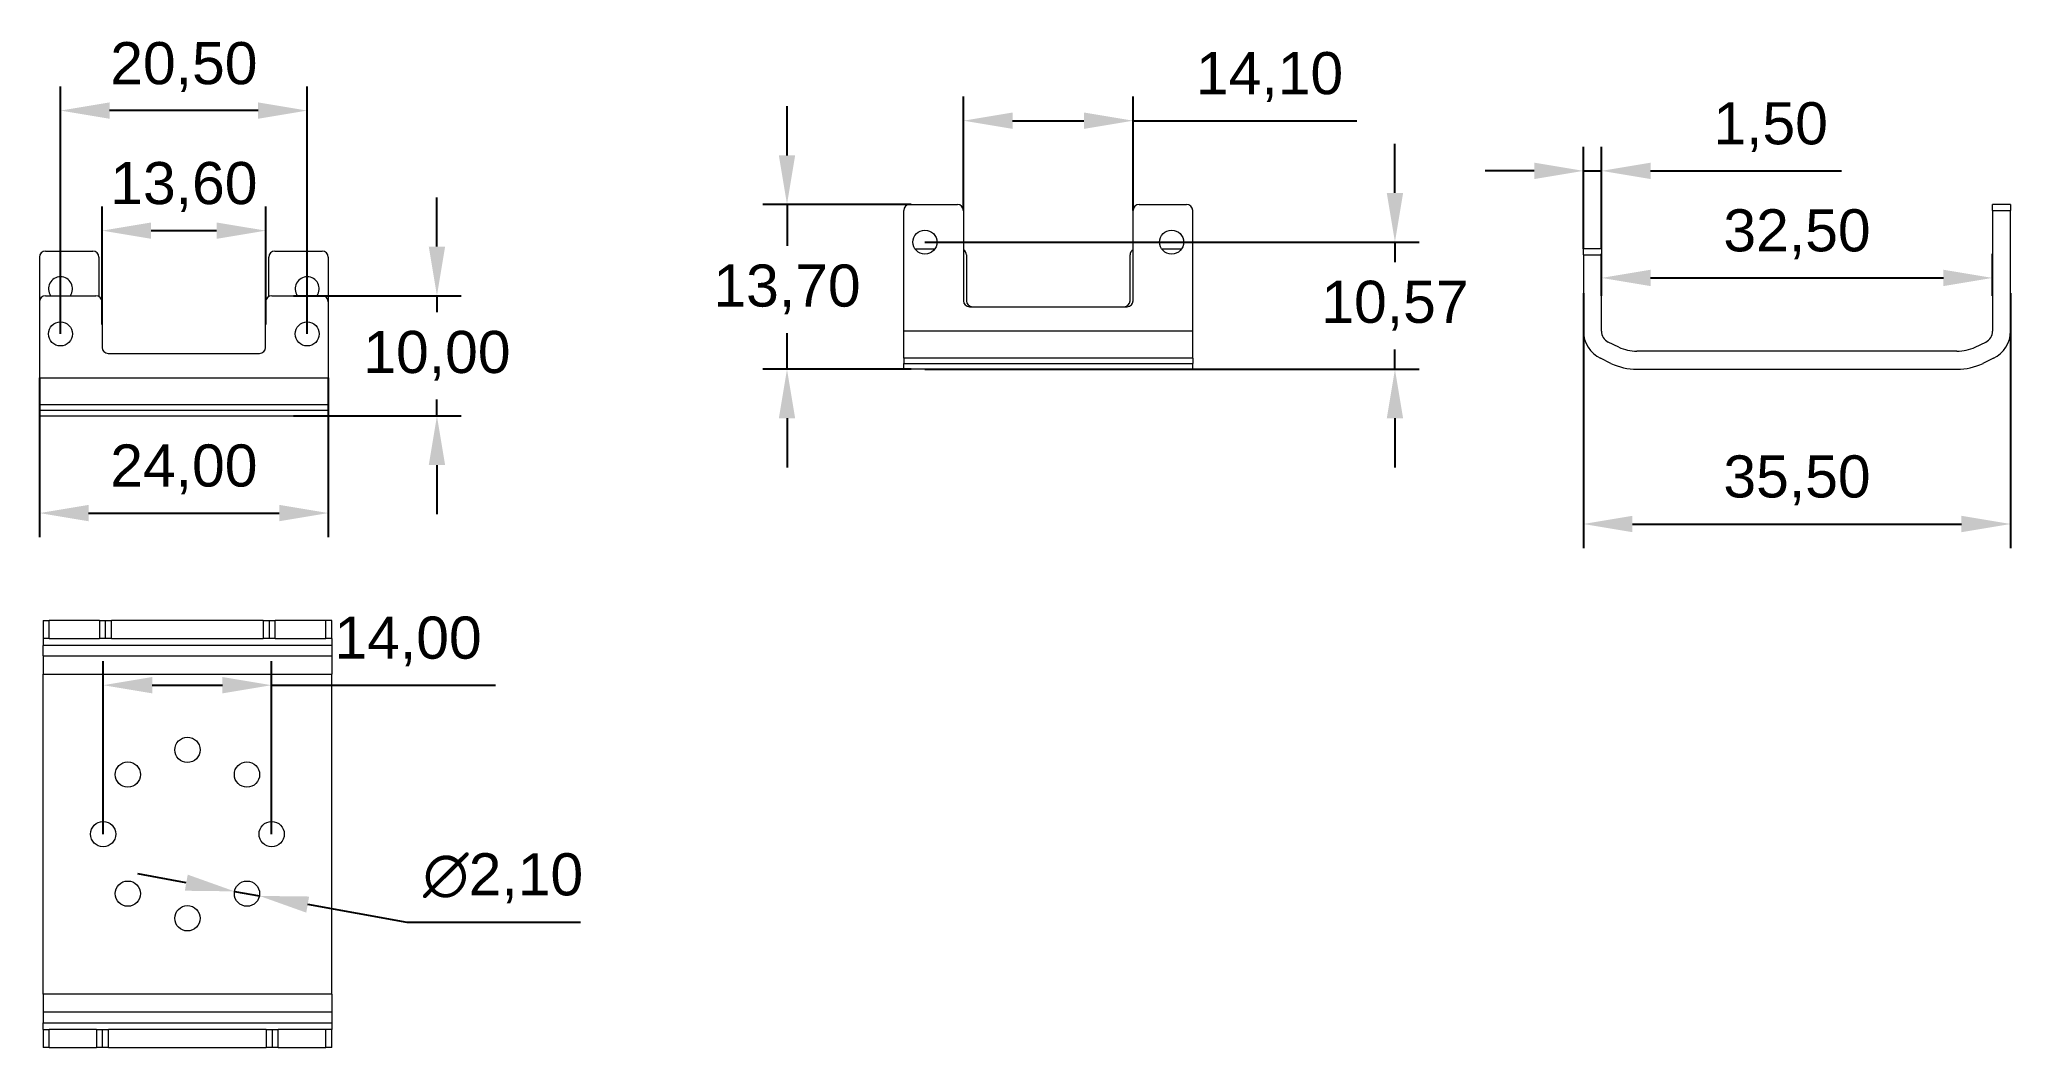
# Model space of a CAD drawing. Header units: millimetres. Extents: x 25 to 189, y 13 to 97.
import ezdxf

# ---------------------------------------------------------------- set-up
doc = ezdxf.new("R2010")
doc.units = ezdxf.units.MM
doc.layers.add('标注层', color=4, linetype='Continuous', lineweight=15)
doc.styles.get("Standard").update_dxf_attribs({"font": 'arial.ttf'})
doc.dimstyles.new('ISO-25', dxfattribs={"dimtxt": 2.5, "dimasz": 2.5, "dimexe": 1.25, "dimexo": 0.625, "dimtad": 1, "dimtxsty": 'Standard', "dimcen": 2.5, "dimadec": 0, "dimazin": 0, "dimtfac": 1, "dimtmove": 0, "dimatfit": 3, "dimfxl": 0, "dimarcsym": 0})

# ---------------------------------------------------------------- blocks, each defined once
blk = doc.blocks.new('*D21')
at = {"layer": 'Defpoints', "color": 0, "transparency": 16777216}
for p in [(25.28, 69.03), (49.28, 69.03), (49.28, 57.79)]:
    blk.add_point(p, dxfattribs=at)
at = {"layer": '标注层', "color": 0, "lineweight": -2, "transparency": 16777216}
for p, q in [((25.28, 69.03), (25.28, 55.79)), ((49.28, 69.03), (49.28, 55.79)), ((29.36, 57.79), (45.2, 57.79))]:
    blk.add_line(p, q, dxfattribs=at)
at = {"layer": '标注层', "color": 0, "transparency": 16777216}
for points in [[(29.36, 58.47), (29.36, 57.11), (25.28, 57.79)], [(45.2, 58.47), (45.2, 57.11), (49.28, 57.79)]]:
    blk.add_solid(points, dxfattribs=at)
at = {"layer": '标注层', "color": 0, "transparency": 16777216, "insert": (37.28, 61.42), "char_height": 3.5, "attachment_point": 5}
blk.add_mtext('24,00', dxfattribs=at)
blk = doc.blocks.new('*D22')
at = {"layer": 'Defpoints', "color": 0, "transparency": 16777216}
for p in [(27.03, 91.25), (27.03, 72.68), (47.53, 72.68)]:
    blk.add_point(p, dxfattribs=at)
at = {"layer": '标注层', "color": 0, "lineweight": -2, "transparency": 16777216}
for p, q in [((27.03, 72.68), (27.03, 93.25)), ((47.53, 72.68), (47.53, 93.25)), ((43.45, 91.25), (31.11, 91.25))]:
    blk.add_line(p, q, dxfattribs=at)
at = {"layer": '标注层', "color": 0, "transparency": 16777216}
for points in [[(31.11, 91.93), (31.11, 90.57), (27.03, 91.25)], [(43.45, 91.93), (43.45, 90.57), (47.53, 91.25)]]:
    blk.add_solid(points, dxfattribs=at)
at = {"layer": '标注层', "color": 0, "transparency": 16777216, "insert": (37.28, 94.87), "char_height": 3.5, "attachment_point": 5}
blk.add_mtext('20,50', dxfattribs=at)
blk = doc.blocks.new('*D23')
at = {"layer": 'Defpoints', "color": 0, "transparency": 16777216}
for p in [(98.86, 80.32), (98.86, 69.75), (137.92, 69.75)]:
    blk.add_point(p, dxfattribs=at)
at = {"layer": '标注层', "color": 0, "lineweight": -2, "transparency": 16777216}
for p, q in [((137.92, 84.4), (137.92, 88.48)), ((98.86, 80.32), (139.92, 80.32)), ((137.92, 80.32), (137.92, 78.66)), ((137.92, 69.75), (137.92, 71.4)), ((98.86, 69.75), (139.92, 69.75)), ((137.92, 65.67), (137.92, 61.59))]:
    blk.add_line(p, q, dxfattribs=at)
at = {"layer": '标注层', "color": 0, "transparency": 16777216}
for points in [[(137.24, 84.4), (138.6, 84.4), (137.92, 80.32)], [(137.24, 65.67), (138.6, 65.67), (137.92, 69.75)]]:
    blk.add_solid(points, dxfattribs=at)
at = {"layer": '标注层', "color": 0, "transparency": 16777216, "insert": (137.92, 75.03), "char_height": 3.5, "attachment_point": 5}
blk.add_mtext('10,57', dxfattribs=at)
blk = doc.blocks.new('*D24')
at = {"layer": 'Defpoints', "color": 0, "transparency": 16777216}
for p in [(116.16, 90.41), (102.06, 82.95), (116.16, 82.95)]:
    blk.add_point(p, dxfattribs=at)
at = {"layer": '标注层', "color": 0, "lineweight": -2, "transparency": 16777216}
for p, q in [((102.06, 82.95), (102.06, 92.41)), ((116.16, 82.95), (116.16, 92.41)), ((106.14, 90.41), (112.08, 90.41)), ((116.16, 90.41), (134.76, 90.41))]:
    blk.add_line(p, q, dxfattribs=at)
at = {"layer": '标注层', "color": 0, "transparency": 16777216}
for points in [[(106.14, 91.09), (106.14, 89.73), (102.06, 90.41)], [(112.08, 91.09), (112.08, 89.73), (116.16, 90.41)]]:
    blk.add_solid(points, dxfattribs=at)
at = {"layer": '标注层', "color": 0, "transparency": 16777216, "insert": (127.5, 94.04), "char_height": 3.5, "attachment_point": 5}
blk.add_mtext('14,10', dxfattribs=at)
blk = doc.blocks.new('*D25')
at = {"layer": 'Defpoints', "color": 0, "transparency": 16777216}
for p in [(44.08, 81.27), (30.48, 73.46), (44.08, 73.46)]:
    blk.add_point(p, dxfattribs=at)
at = {"layer": '标注层', "color": 0, "lineweight": -2, "transparency": 16777216}
for p, q in [((30.48, 73.46), (30.48, 83.27)), ((44.08, 73.46), (44.08, 83.27)), ((34.56, 81.27), (40, 81.27))]:
    blk.add_line(p, q, dxfattribs=at)
at = {"layer": '标注层', "color": 0, "transparency": 16777216}
for points in [[(34.56, 81.95), (34.56, 80.59), (30.48, 81.27)], [(40, 81.95), (40, 80.59), (44.08, 81.27)]]:
    blk.add_solid(points, dxfattribs=at)
at = {"layer": '标注层', "color": 0, "transparency": 16777216, "insert": (37.28, 84.9), "char_height": 3.5, "attachment_point": 5}
blk.add_mtext('13,60', dxfattribs=at)
blk = doc.blocks.new('*D14')
at = {"layer": 'Defpoints', "color": 0, "transparency": 16777216}
for p in [(44.57, 43.48), (30.57, 31.1), (44.57, 31.1)]:
    blk.add_point(p, dxfattribs=at)
at = {"layer": '标注层', "color": 0, "lineweight": -2, "transparency": 16777216}
for p, q in [((30.57, 31.1), (30.57, 45.48)), ((44.57, 31.1), (44.57, 45.48)), ((34.65, 43.48), (40.49, 43.48)), ((44.57, 43.48), (63.17, 43.48))]:
    blk.add_line(p, q, dxfattribs=at)
at = {"layer": '标注层', "color": 0, "transparency": 16777216}
for points in [[(34.65, 44.16), (34.65, 42.8), (30.57, 43.48)], [(40.49, 44.16), (40.49, 42.8), (44.57, 43.48)]]:
    blk.add_solid(points, dxfattribs=at)
at = {"layer": '标注层', "color": 0, "transparency": 16777216, "insert": (55.91, 47.11), "char_height": 3.5, "attachment_point": 5}
blk.add_mtext('14,00', dxfattribs=at)
blk = doc.blocks.new('*D15')
at = {"layer": 'Defpoints', "color": 0, "transparency": 16777216}
for p in [(41.49, 26.34), (43.56, 25.96)]:
    blk.add_point(p, dxfattribs=at)
at = {"layer": '标注层', "color": 0, "lineweight": -2, "transparency": 16777216}
for p, q in [((37.48, 27.06), (33.46, 27.79)), ((41.49, 26.34), (43.56, 25.96)), ((55.84, 23.75), (47.57, 25.24)), ((70.25, 23.75), (55.84, 23.75))]:
    blk.add_line(p, q, dxfattribs=at)
at = {"layer": '标注层', "color": 0, "transparency": 16777216}
for points in [[(37.6, 27.73), (37.36, 26.39), (41.49, 26.34)], [(47.69, 25.91), (47.45, 24.57), (43.56, 25.96)]]:
    blk.add_solid(points, dxfattribs=at)
at = {"layer": '标注层', "color": 0, "transparency": 16777216, "insert": (63.81, 27.43), "char_height": 3.5, "attachment_point": 5}
blk.add_mtext('∅2,10', dxfattribs=at)
blk = doc.blocks.new('*D16')
at = {"layer": 'Defpoints', "color": 0, "transparency": 16777216}
for p in [(153.58, 76.08), (189.08, 76.08), (189.08, 56.88)]:
    blk.add_point(p, dxfattribs=at)
at = {"layer": '标注层', "color": 0, "lineweight": -2, "transparency": 16777216}
for p, q in [((153.58, 76.08), (153.58, 54.88)), ((189.08, 76.08), (189.08, 54.88)), ((157.66, 56.88), (185, 56.88))]:
    blk.add_line(p, q, dxfattribs=at)
at = {"layer": '标注层', "color": 0, "transparency": 16777216}
for points in [[(157.66, 57.56), (157.66, 56.2), (153.58, 56.88)], [(185, 57.56), (185, 56.2), (189.08, 56.88)]]:
    blk.add_solid(points, dxfattribs=at)
at = {"layer": '标注层', "color": 0, "transparency": 16777216, "insert": (171.33, 60.51), "char_height": 3.5, "attachment_point": 5}
blk.add_mtext('35,50', dxfattribs=at)
blk = doc.blocks.new('*D17')
at = {"layer": 'Defpoints', "color": 0, "transparency": 16777216}
for p in [(187.58, 77.34), (155.08, 75.85), (187.58, 75.85)]:
    blk.add_point(p, dxfattribs=at)
at = {"layer": '标注层', "color": 0, "lineweight": -2, "transparency": 16777216}
for p, q in [((155.08, 75.85), (155.08, 79.34)), ((187.58, 75.85), (187.58, 79.34)), ((159.16, 77.34), (183.5, 77.34))]:
    blk.add_line(p, q, dxfattribs=at)
at = {"layer": '标注层', "color": 0, "transparency": 16777216}
for points in [[(159.16, 78.02), (159.16, 76.66), (155.08, 77.34)], [(183.5, 78.02), (183.5, 76.66), (187.58, 77.34)]]:
    blk.add_solid(points, dxfattribs=at)
at = {"layer": '标注层', "color": 0, "transparency": 16777216, "insert": (171.33, 80.97), "char_height": 3.5, "attachment_point": 5}
blk.add_mtext('32,50', dxfattribs=at)
blk = doc.blocks.new('*D18')
at = {"layer": 'Defpoints', "color": 0, "transparency": 16777216}
for p in [(155.08, 86.24), (153.58, 79.75), (155.08, 79.75)]:
    blk.add_point(p, dxfattribs=at)
at = {"layer": '标注层', "color": 0, "lineweight": -2, "transparency": 16777216}
for p, q in [((153.58, 79.75), (153.58, 88.24)), ((155.08, 79.75), (155.08, 88.24)), ((149.5, 86.24), (145.42, 86.24)), ((153.58, 86.24), (155.08, 86.24)), ((159.16, 86.24), (175.04, 86.24))]:
    blk.add_line(p, q, dxfattribs=at)
at = {"layer": '标注层', "color": 0, "transparency": 16777216}
for points in [[(149.5, 86.92), (149.5, 85.56), (153.58, 86.24)], [(159.16, 86.92), (159.16, 85.56), (155.08, 86.24)]]:
    blk.add_solid(points, dxfattribs=at)
at = {"layer": '标注层', "color": 0, "transparency": 16777216, "insert": (169.14, 89.87), "char_height": 3.5, "attachment_point": 5}
blk.add_mtext('1,50', dxfattribs=at)
blk = doc.blocks.new('*D19')
at = {"layer": 'Defpoints', "color": 0, "transparency": 16777216}
for p in [(97.72, 83.45), (87.4, 69.75), (97.72, 69.75)]:
    blk.add_point(p, dxfattribs=at)
at = {"layer": '标注层', "color": 0, "lineweight": -2, "transparency": 16777216}
for p, q in [((87.4, 87.53), (87.4, 91.61)), ((97.72, 83.45), (85.4, 83.45)), ((87.4, 83.45), (87.4, 80.01)), ((87.4, 69.75), (87.4, 72.75)), ((97.72, 69.75), (85.4, 69.75)), ((87.4, 65.67), (87.4, 61.59))]:
    blk.add_line(p, q, dxfattribs=at)
at = {"layer": '标注层', "color": 0, "transparency": 16777216}
for points in [[(86.72, 87.53), (88.08, 87.53), (87.4, 83.45)], [(86.72, 65.67), (88.08, 65.67), (87.4, 69.75)]]:
    blk.add_solid(points, dxfattribs=at)
at = {"layer": '标注层', "color": 0, "transparency": 16777216, "insert": (87.4, 76.38), "char_height": 3.5, "attachment_point": 5}
blk.add_mtext('13,70', dxfattribs=at)
blk = doc.blocks.new('*D20')
at = {"layer": 'Defpoints', "color": 0, "transparency": 16777216}
for p in [(46.38, 75.86), (46.38, 65.86), (58.31, 65.86)]:
    blk.add_point(p, dxfattribs=at)
at = {"layer": '标注层', "color": 0, "lineweight": -2, "transparency": 16777216}
for p, q in [((58.31, 79.94), (58.31, 84.02)), ((46.38, 75.86), (60.31, 75.86)), ((58.31, 75.86), (58.31, 74.49)), ((58.31, 65.86), (58.31, 67.24)), ((46.38, 65.86), (60.31, 65.86)), ((58.31, 61.78), (58.31, 57.7))]:
    blk.add_line(p, q, dxfattribs=at)
at = {"layer": '标注层', "color": 0, "transparency": 16777216}
for points in [[(57.63, 79.94), (58.99, 79.94), (58.31, 75.86)], [(57.63, 61.78), (58.99, 61.78), (58.31, 65.86)]]:
    blk.add_solid(points, dxfattribs=at)
at = {"layer": '标注层', "color": 0, "transparency": 16777216, "insert": (58.31, 70.86), "char_height": 3.5, "attachment_point": 5}
blk.add_mtext('10,00', dxfattribs=at)

msp = doc.modelspace()

# ---------------------------------------------------------------- linework, layer by layer
at = {"color": 7, "linetype": 'Continuous', "lineweight": 15}
for p, q in [((97.111, 72.911), (97.111, 82.946)), ((97.611, 83.446), (101.561, 83.446)), ((102.061, 82.946), (102.061, 75.446)), ((116.161, 75.446), (116.161, 82.946)), ((116.661, 83.446), (120.611, 83.446)), ((121.111, 72.911), (121.111, 82.946)), ((189.079, 83.446), (187.579, 83.446)), ((187.579, 82.946), (187.579, 83.446)), ((187.579, 82.946), (187.579, 72.911)), ((187.579, 82.946), (189.079, 82.946)), ((189.079, 83.446), (189.079, 82.946)), ((189.079, 72.911), (189.079, 82.946)), ((25.277, 79.064), (25.277, 75.364)), ((25.777, 79.564), (29.727, 79.564)), ((30.227, 79.064), (30.227, 75.797)), ((44.327, 75.797), (44.327, 79.064)), ((44.827, 79.564), (48.777, 79.564)), ((49.277, 79.064), (49.277, 75.364)), ((98.039, 79.746), (99.682, 79.746)), ((102.311, 79.246), (102.311, 75.446)), ((115.911, 75.446), (115.911, 79.246)), ((118.539, 79.746), (120.182, 79.746)), ((155.079, 79.746), (153.579, 79.746)), ((153.579, 79.246), (153.579, 79.746)), ((153.579, 79.246), (153.579, 72.911)), ((153.579, 79.246), (155.079, 79.246)), ((155.079, 79.746), (155.079, 79.246)), ((155.079, 72.911), (155.079, 79.246)), ((25.277, 75.364), (25.277, 69.03)), ((25.777, 75.864), (29.977, 75.864)), ((30.477, 75.364), (30.477, 71.564)), ((44.077, 71.564), (44.077, 75.364)), ((44.577, 75.864), (48.777, 75.864)), ((49.277, 75.364), (49.277, 69.03)), ((102.561, 74.946), (115.661, 74.946)), ((121.111, 72.911), (97.111, 72.911)), ((97.111, 70.658), (97.111, 72.911)), ((121.111, 70.658), (121.111, 72.911)), ((30.977, 71.064), (43.577, 71.064)), ((121.111, 70.658), (97.111, 70.658)), ((97.111, 70.658), (97.111, 70.238)), ((121.111, 70.658), (121.111, 70.238)), ((155.87, 70.238), (154.997, 70.658)), ((156.52, 71.591), (155.646, 72.01)), ((184.624, 71.246), (158.034, 71.246)), ((186.138, 71.591), (187.012, 72.01)), ((187.661, 70.658), (186.787, 70.238)), ((25.277, 69.03), (49.277, 69.03)), ((25.277, 69.03), (25.277, 66.776)), ((49.277, 69.03), (49.277, 66.776)), ((97.111, 70.238), (121.111, 70.238)), ((97.111, 69.746), (97.111, 70.238)), ((121.111, 69.746), (97.111, 69.746)), ((121.111, 69.746), (121.111, 70.238)), ((158.034, 69.746), (184.624, 69.746)), ((49.277, 66.776), (25.277, 66.776)), ((25.277, 66.357), (25.277, 66.776)), ((25.277, 66.357), (49.277, 66.357)), ((25.277, 66.357), (25.277, 65.864)), ((25.277, 65.864), (49.277, 65.864)), ((49.277, 66.357), (49.277, 66.776)), ((49.277, 66.357), (49.277, 65.864)), ((25.575, 48.85), (26.075, 48.85)), ((25.575, 48.85), (25.575, 47.35)), ((26.075, 47.35), (26.075, 48.85)), ((30.275, 48.85), (26.075, 48.85)), ((30.275, 48.85), (30.275, 47.35)), ((30.275, 48.85), (30.775, 48.85)), ((30.775, 47.35), (30.775, 48.85)), ((30.775, 48.85), (31.275, 48.85)), ((31.275, 47.35), (31.275, 48.85)), ((43.875, 48.85), (31.275, 48.85)), ((43.875, 48.85), (43.875, 47.35)), ((43.875, 48.85), (44.375, 48.85)), ((44.375, 48.85), (44.375, 47.35)), ((44.375, 48.85), (44.875, 48.85)), ((44.875, 47.35), (44.875, 48.85)), ((49.075, 48.85), (44.875, 48.85)), ((49.075, 47.35), (49.075, 48.85)), ((49.575, 48.85), (49.075, 48.85)), ((49.575, 47.35), (49.575, 48.85)), ((26.075, 47.35), (25.575, 47.35)), ((25.575, 47.35), (25.575, 46.783)), ((49.575, 46.783), (25.575, 46.783)), ((25.575, 45.91), (25.575, 46.783)), ((25.575, 45.91), (49.575, 45.91)), ((25.575, 45.91), (25.575, 44.395)), ((26.075, 47.35), (30.275, 47.35)), ((30.775, 47.35), (30.275, 47.35)), ((31.275, 47.35), (30.775, 47.35)), ((31.275, 47.35), (43.875, 47.35)), ((44.375, 47.35), (43.875, 47.35)), ((44.875, 47.35), (44.375, 47.35)), ((44.875, 47.35), (49.075, 47.35)), ((49.575, 47.35), (49.075, 47.35)), ((49.575, 47.35), (49.575, 46.783)), ((49.575, 46.783), (49.575, 45.91)), ((49.575, 45.91), (49.575, 44.395)), ((25.575, 44.395), (49.575, 44.395)), ((25.575, 17.805), (25.575, 44.395)), ((49.575, 17.805), (49.575, 44.395)), ((49.575, 17.805), (25.575, 17.805)), ((25.575, 17.805), (25.575, 16.291)), ((49.575, 17.805), (49.575, 16.291)), ((49.575, 16.291), (25.575, 16.291)), ((25.575, 16.291), (25.575, 15.418)), ((25.575, 15.418), (49.575, 15.418)), ((25.575, 14.85), (25.575, 15.418)), ((25.575, 14.85), (26.075, 14.85)), ((25.575, 14.85), (25.575, 13.35)), ((26.075, 13.35), (26.075, 14.85)), ((30.025, 14.85), (26.075, 14.85)), ((30.025, 14.85), (30.025, 13.35)), ((30.025, 14.85), (30.525, 14.85)), ((30.525, 13.35), (30.525, 14.85)), ((30.525, 14.85), (31.025, 14.85)), ((31.025, 13.35), (31.025, 14.85)), ((44.125, 14.85), (31.025, 14.85)), ((44.125, 14.85), (44.125, 13.35)), ((44.125, 14.85), (44.625, 14.85)), ((44.625, 14.85), (44.625, 13.35)), ((44.625, 14.85), (45.125, 14.85)), ((45.125, 13.35), (45.125, 14.85)), ((49.075, 14.85), (45.125, 14.85)), ((49.075, 13.35), (49.075, 14.85)), ((49.575, 14.85), (49.075, 14.85)), ((49.575, 16.291), (49.575, 15.418)), ((49.575, 15.418), (49.575, 14.85)), ((49.575, 13.35), (49.575, 14.85)), ((26.075, 13.35), (25.575, 13.35)), ((26.075, 13.35), (30.025, 13.35)), ((30.525, 13.35), (30.025, 13.35)), ((31.025, 13.35), (30.525, 13.35)), ((31.025, 13.35), (44.125, 13.35)), ((44.625, 13.35), (44.125, 13.35)), ((45.125, 13.35), (44.625, 13.35)), ((45.125, 13.35), (49.075, 13.35)), ((49.575, 13.35), (49.075, 13.35))]:
    msp.add_line(p, q, dxfattribs=at)
for centre, radius in [((98.861, 80.316), 1), ((119.361, 80.316), 1), ((27.027, 72.684), 1), ((47.527, 72.684), 1), ((37.575, 38.1), 1.05), ((32.625, 36.05), 1.05), ((42.524, 36.05), 1.05), ((30.575, 31.1), 1.05), ((44.575, 31.1), 1.05), ((32.625, 26.15), 1.05), ((42.524, 26.15), 1.05), ((37.575, 24.1), 1.05)]:
    msp.add_circle(centre, radius, dxfattribs=at)
for centre, radius, start, end in [((97.611, 82.946), 0.5, 90, 180), ((101.561, 82.946), 0.5, 0, 90), ((116.661, 82.946), 0.5, 90, 180), ((120.611, 82.946), 0.5, 360, 90), ((25.777, 79.064), 0.5, 90, 180), ((29.727, 79.064), 0.5, 0, 90), ((44.827, 79.064), 0.5, 90, 180), ((48.777, 79.064), 0.5, 0, 90), ((101.811, 79.246), 0.5, 0, 60), ((116.411, 79.246), 0.5, 120, 180), ((27.027, 76.434), 1, 89.51604, 214.75023), ((27.027, 76.434), 1, 325.24977, 89.51604), ((47.527, 76.434), 1, 89.51604, 214.75023), ((47.527, 76.434), 1, 325.24977, 89.51604), ((25.777, 75.364), 0.5, 90, 180), ((29.977, 75.364), 0.5, 360, 90), ((44.577, 75.364), 0.5, 90, 180), ((48.777, 75.364), 0.5, 0, 90), ((102.561, 75.446), 0.5, 180, 270), ((102.811, 75.446), 0.5, 180, 270), ((115.411, 75.446), 0.5, 270, 360), ((115.661, 75.446), 0.5, 270, 360), ((156.079, 72.911), 2.5, 180, 244.35899), ((156.079, 72.911), 1, 180, 244.35899), ((186.579, 72.911), 1, 295.64101, 360), ((186.579, 72.911), 2.5, 295.64101, 360), ((30.977, 71.564), 0.5, 180, 270), ((43.577, 71.564), 0.5, 270, 0), ((158.034, 74.746), 3.5, 244.35899, 270), ((184.624, 74.746), 3.5, 270, 295.64101), ((158.034, 74.746), 5, 244.35899, 270), ((184.624, 74.746), 5, 270, 295.64101)]:
    msp.add_arc(centre, radius, start, end, dxfattribs=at)

# ---------------------------------------------------------------- dimensions: what is measured, and where the dimension line sits
at = {"layer": '标注层'}
for base, p1, p2, picture, middle in [((27.027, 91.245), (47.527, 72.684), (27.027, 72.684), '*D22', (37.277, 91.245)), ((44.077, 81.272), (30.477, 73.464), (44.077, 73.464), '*D25', (37.277, 81.272))]:
    dim = msp.add_linear_dim(base=base, p1=p1, p2=p2, dimstyle='ISO-25', override={"dimtxt": 3.5, "dimasz": 4.08, "dimexe": 2, "dimexo": 0, "dimgap": 1.524, "dimtih": 1, "dimtoh": 1, "dimzin": 0, "dimadec": 2, "dimtzin": 0}, dxfattribs=at)
    dim.commit()
    dim.dimension.update_dxf_attribs({"geometry": picture, "text_midpoint": middle, "dimtype": 160})
for base, p1, p2, picture, middle in [((116.161, 90.411), (102.061, 82.946), (116.161, 82.946), '*D24', (127.499, 94.039)), ((155.079, 86.238), (153.579, 79.746), (155.079, 79.746), '*D18', (169.138, 89.865)), ((187.579, 77.344), (155.079, 75.85), (187.579, 75.85), '*D17', (171.329, 80.971)), ((189.079, 56.882), (153.579, 76.079), (189.079, 76.079), '*D16', (171.329, 60.509)), ((49.277, 57.789), (25.277, 69.03), (49.277, 69.03), '*D21', (37.277, 61.416)), ((44.575, 43.479), (30.575, 31.1), (44.575, 31.1), '*D14', (55.913, 47.107))]:
    dim = msp.add_linear_dim(base=base, p1=p1, p2=p2, dimstyle='ISO-25', override={"dimtxt": 3.5, "dimasz": 4.08, "dimexe": 2, "dimexo": 0, "dimgap": 1.524, "dimtih": 1, "dimtoh": 1, "dimzin": 0, "dimadec": 2, "dimtzin": 0}, dxfattribs=at)
    dim.commit()
    dim.dimension.update_dxf_attribs({"geometry": picture, "text_midpoint": middle})
for base, p1, p2, picture, middle in [((87.404, 69.746), (97.721, 83.446), (97.721, 69.746), '*D19', (87.404, 76.38)), ((137.921, 69.746), (98.861, 80.316), (98.861, 69.746), '*D23', (137.921, 75.031))]:
    dim = msp.add_linear_dim(base=base, p1=p1, p2=p2, angle=90, dimstyle='ISO-25', override={"dimtxt": 3.5, "dimasz": 4.08, "dimexe": 2, "dimexo": 0, "dimgap": 1.524, "dimtih": 1, "dimtoh": 1, "dimzin": 0, "dimadec": 2, "dimtzin": 0}, dxfattribs=at)
    dim.commit()
    dim.dimension.update_dxf_attribs({"geometry": picture, "text_midpoint": middle, "dimtype": 160})
dim = msp.add_linear_dim(base=(58.309, 65.864), p1=(46.381, 75.864), p2=(46.381, 65.864), angle=90, dimstyle='ISO-25', override={"dimtxt": 3.5, "dimasz": 4.08, "dimexe": 2, "dimexo": 0, "dimgap": 1.524, "dimtih": 1, "dimtoh": 1, "dimzin": 0, "dimadec": 2, "dimtzin": 0}, dxfattribs=at)
dim.commit()
dim.dimension.update_dxf_attribs({"geometry": '*D20', "text_midpoint": (58.309, 70.864)})
dim = msp.add_diameter_dim_2p(p1=(41.491, 26.337), p2=(43.558, 25.964), dimstyle='ISO-25', override={"dimtxt": 3.5, "dimasz": 4.08, "dimexe": 2, "dimexo": 0, "dimgap": 1.524, "dimtih": 1, "dimtoh": 1, "dimzin": 0, "dimadec": 2, "dimtzin": 0}, dxfattribs=at)
dim.commit()
dim.dimension.update_dxf_attribs({"geometry": '*D15', "text_midpoint": (63.808, 27.433)})

doc.saveas('drawing.dxf')
